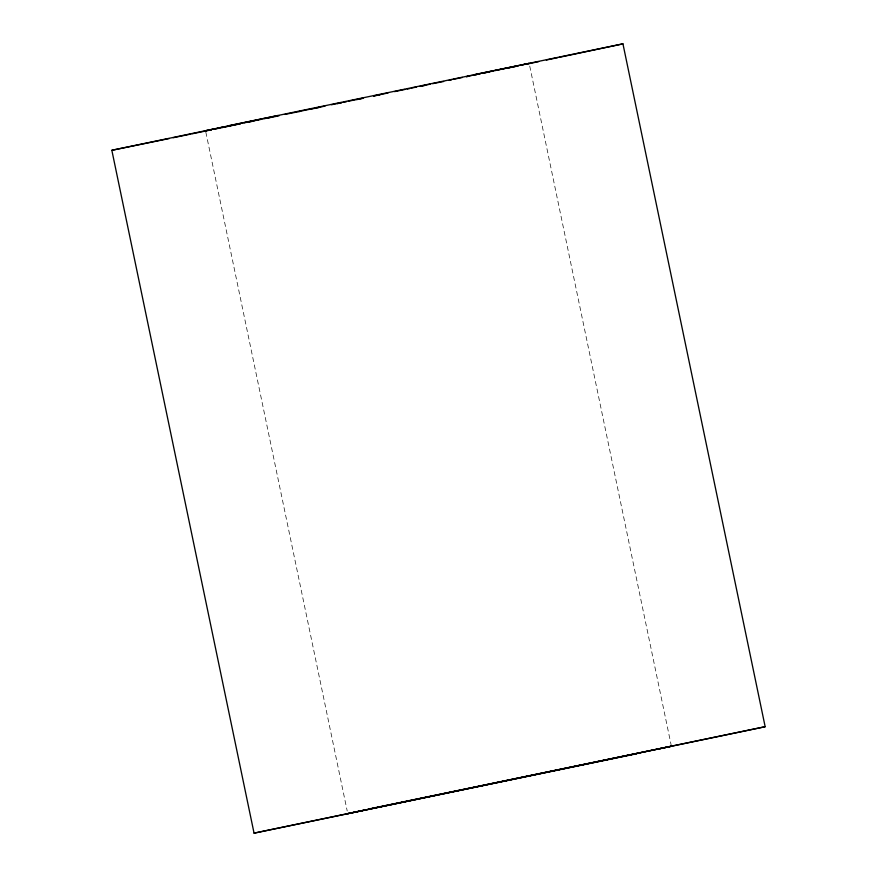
<?xml version="1.0" encoding="UTF-8"?>
<svg xmlns="http://www.w3.org/2000/svg" width="877" height="877" viewBox="0 0 877 877"><rect width="100%" height="100%" fill="white"/><g stroke="black" fill="none" stroke-linecap="round" stroke-linejoin="round"><path stroke-width="0.66" stroke-dasharray="4.38 3.29" d="M529.741 66.06L671.398 746.239M205.832 132.109L347.204 810.962"/><path stroke-width="1.32" d="M528.535 63.539L529.182 63.374L473.24 74.885M364.733 810.03L347.763 813.637L765.161 726.715L622.944 43.85L574.906 54.034M636.91 753.694L254.056 833.15L111.839 150.285L278.042 115.523M207.115 130.432L205.547 130.772L211.828 129.533M254.056 833.15L671.398 746.239L657.98 749.111M208.244 130.191L215.643 128.612M521.782 64.975L526.057 64.065M216.794 128.371L222.517 127.165M518.175 65.742L508.057 67.88M453.234 79.368L462.431 77.439M466.454 76.595L471.804 75.477M475.816 74.644L480.684 73.624M492.775 71.092L483.117 73.109L489.585 71.903M495.165 70.588L497.566 70.083M498.761 69.831L506.731 68.154M508.649 67.913L517.54 66.06M525.466 64.394L538.675 61.631M546.349 60.031L557.871 57.608M559.175 57.334L573.591 54.319M228.327 125.784L622.944 43.85M298.827 111.532L312.135 108.77M314.799 108.211L325.005 106.095M331.374 104.769L341.822 102.598M348.355 101.239L362.903 98.202M388.018 92.973L373.503 95.999L380.07 94.749M394.562 91.614L404.944 89.443M411.357 88.106L416.487 87.042M420.204 86.264L430.114 84.192M213.944 129.281L219.25 128.185M221.892 127.636L232.493 125.433M235.135 124.885L240.473 123.778M247.139 122.396L253.815 121.004M268.439 117.967L279.072 115.764M284.882 114.427L300.087 111.39M310.557 109.219L319.941 107.257M337.371 103.639L341.252 102.828M343.839 102.291L346.426 101.754M356.775 99.594L363.242 98.246M407.092 89.114L409.658 88.577M419.951 86.428L425.213 85.332M432.602 83.677L443.641 81.495M448.98 80.377L451.655 79.818M466.4 76.737L469.074 76.178M474.249 75.104L476.803 74.567M370.543 808.649L765.161 726.715M224.863 126.858L232.558 125.268M233.841 125.005L240.397 123.646M244.332 122.835L261.478 119.283M264.109 118.735L269.371 117.65M169.272 138.533L111.839 150.285M173.098 137.744L190.528 134.137M191.866 133.852L211.324 129.829M217.496 128.371L223.635 127.11M212.958 129.292L216.367 128.601"/></g></svg>
